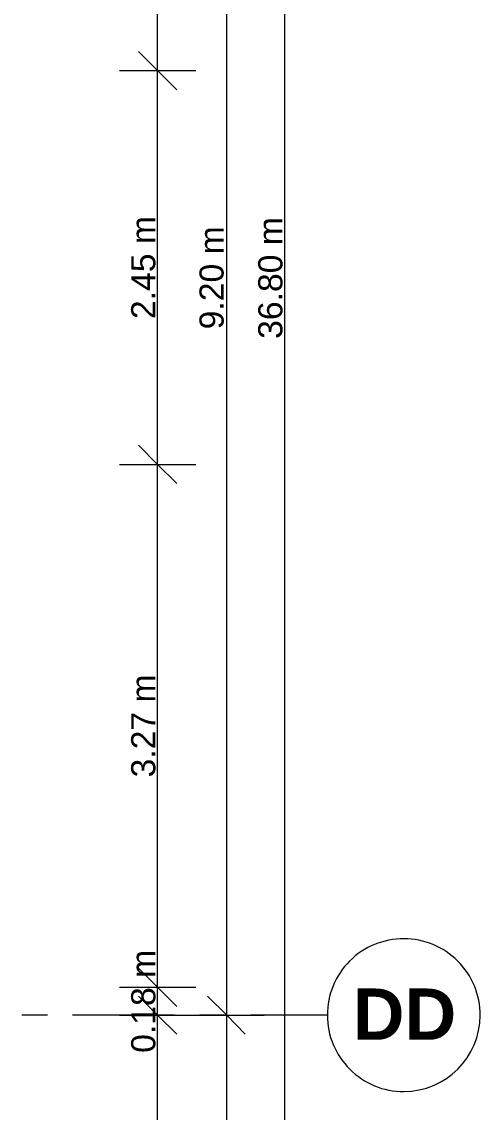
# Model space of a CAD drawing. Header units: metres. Extents: x 39 to 278, y -7 to 151.
# Drawn here: x 106.73 to 109.59, y 24.71 to 31.52 of the extents above; entities that cross this region are included whole.
import ezdxf

# ---------------------------------------------------------------- set-up
doc = ezdxf.new("R2010")
doc.units = ezdxf.units.M
doc.layers.add('HVAC - Ductos', color=5, linetype='Continuous', lineweight=50)
doc.layers.add('PDF_Geometry', color=7, linetype='Continuous', true_color=0xaaaaaa)
doc.layers.add('PDF_Text', color=7, linetype='Continuous')
doc.styles.add('PDF Helvetica', font='')
doc.styles.add('PDF Helvetica Bold', font='')
doc.styles.get('PDF Helvetica').set_extended_font_data('Helvetica')
doc.styles.get('PDF Helvetica Bold').set_extended_font_data('Helvetica', bold=True)

msp = doc.modelspace()

# ---------------------------------------------------------------- linework, layer by layer
at = {"layer": 'HVAC - Ductos', "color": 252, "lineweight": 0, "true_color": 0x939598}
for points in [[(107.5812, 11.2785), (107.5812, 12.2043), (107.5812, 15.6556), (107.5812, 16.114), (107.5812, 19.4186), (107.5812, 25.3174), (107.5812, 25.4915), (107.5812, 28.7549), (107.5812, 31.2116), (107.5812, 33.2008), (107.5812, 33.8608), (107.5812, 34.5162), (107.5812, 35.8454), (107.5812, 40.4609), (107.343, 40.4609), (107.5812, 40.4609), (107.8201, 40.4609), (107.5812, 40.4609), (107.5812, 43.7151), (107.5812, 47.5055), (107.5812, 48.5551)], [(108.0124, 11.2785), (108.0124, 16.114), (108.0124, 25.3174), (108.0124, 34.5162), (108.0124, 43.7151), (108.0124, 48.5551)], [(108.3742, 11.2785), (108.3742, 48.5551)], [(107.4624, 31.3308), (107.5812, 31.2116), (107.7007, 31.0925)], [(107.343, 31.2116), (107.5812, 31.2116), (107.8201, 31.2116)], [(107.4624, 28.8741), (107.5812, 28.7549), (107.7007, 28.6357)], [(107.343, 28.7549), (107.5812, 28.7549), (107.8201, 28.7549)], [(107.4624, 25.6107), (107.5812, 25.4915), (107.7007, 25.3723)], [(107.343, 25.4915), (107.5812, 25.4915), (107.8201, 25.4915)], [(107.4624, 25.4365), (107.5812, 25.3174), (107.7007, 25.1982)], [(107.893, 25.4365), (108.0124, 25.3174), (108.1272, 25.1982)], [(107.343, 25.3174), (107.5812, 25.3174), (107.8201, 25.3174)], [(107.7742, 25.3174), (108.0124, 25.3174), (108.2459, 25.3174)]]:
    msp.add_lwpolyline(points, dxfattribs=at)
at = {"layer": 'PDF_Geometry', "lineweight": 0}
msp.add_lwpolyline([(109.1172, 25.7941, 0.41812), (108.64, 25.3174, 0.414538), (109.1172, 24.8407, 0.411112), (109.5936, 25.3174, 0.414703)], format="xyb", close=True, dxfattribs=at)
for points in [[(106.8942, 25.3174), (106.7336, 25.3174)], [(107.6872, 25.3174), (107.0501, 25.3174)], [(108.64, 25.3174), (108.1636, 25.3174)]]:
    msp.add_lwpolyline(points, dxfattribs=at)
at = {"layer": 'PDF_Geometry', "color": 252, "lineweight": 0, "true_color": 0x939598}
msp.add_lwpolyline([(108.003, 25.3174), (107.843, 25.3174)], dxfattribs=at)

# ---------------------------------------------------------------- texts
at = {"layer": 'PDF_Text', "color": 252, "lineweight": 0, "true_color": 0x939598, "char_height": 0.15059, "attachment_point": 4, "rotation": 90, "style": 'PDF Helvetica'}
for s, insert in [('2.45 m', (107.4923, 29.6614)), ('36.80 m', (108.2853, 29.5377)), ('9.20 m', (107.9186, 29.5973)), ('3.27 m', (107.4923, 26.8013)), ('0.18 m', (107.4923, 25.0825))]:
    msp.add_mtext(s, dxfattribs=dict(at, insert=insert))
at = {"layer": 'PDF_Text', "color": 253, "lineweight": 0, "true_color": 0xaaaaaa, "insert": (108.7983, 25.3241), "char_height": 0.3202, "attachment_point": 4, "style": 'PDF Helvetica Bold'}
msp.add_mtext('DD', dxfattribs=at)

doc.saveas('drawing.dxf')
